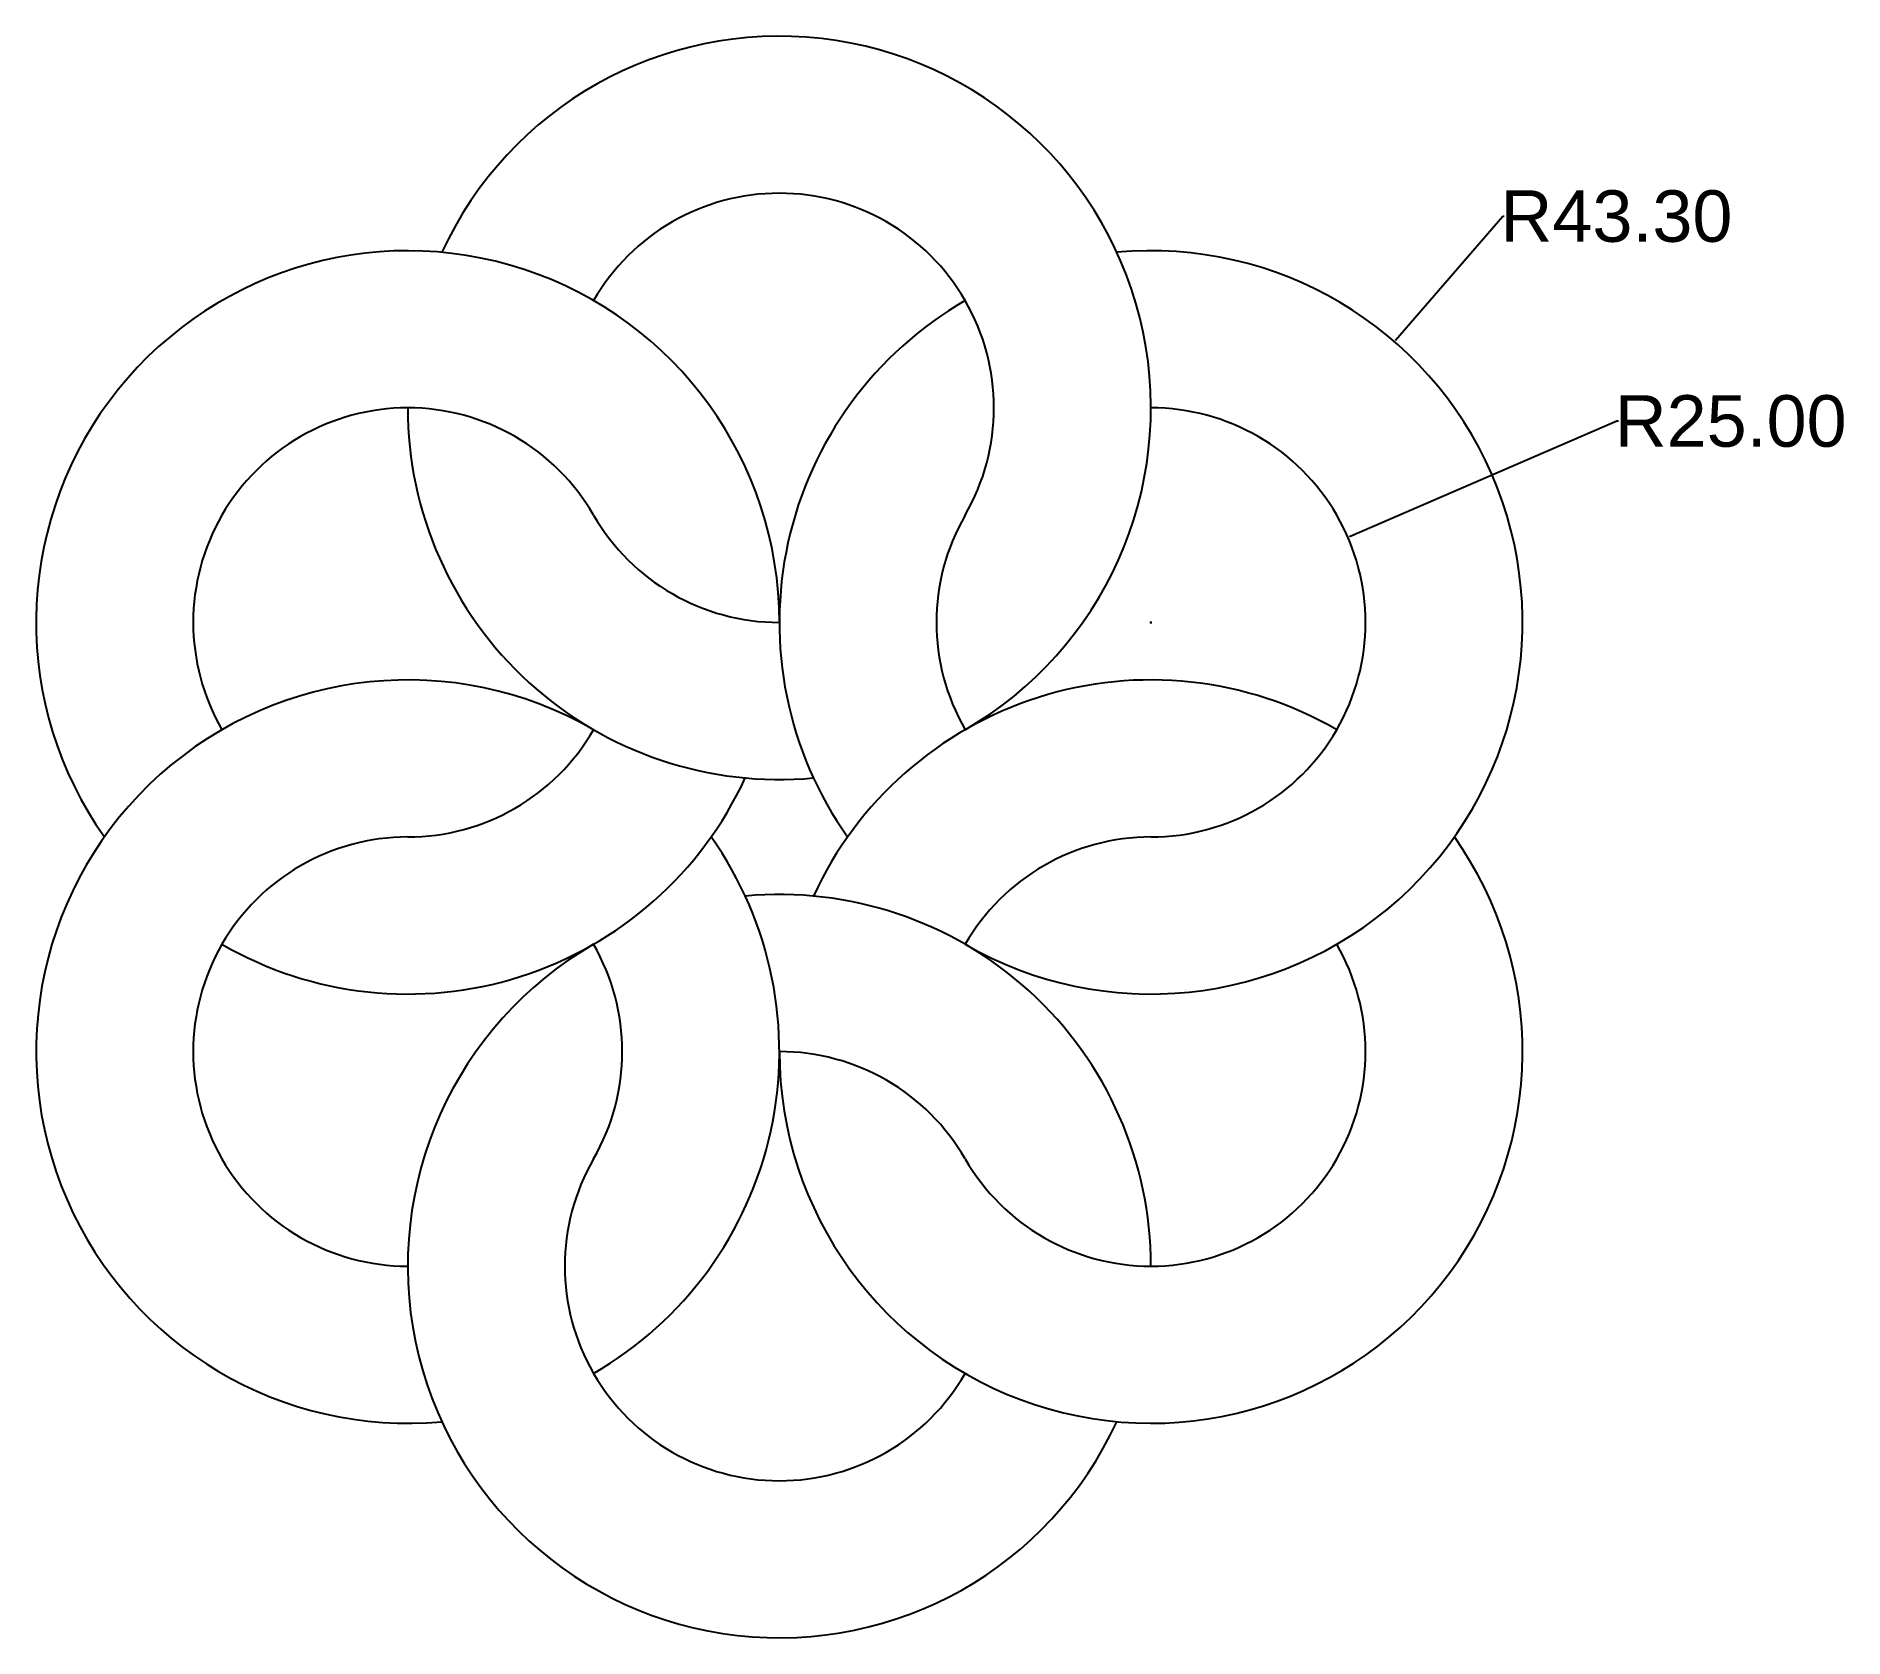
# Model space of a CAD drawing. Header units: centimetres. Extents: x -60 to 151, y -64 to 123.
import ezdxf

# ---------------------------------------------------------------- set-up
doc = ezdxf.new("R2010")
doc.units = ezdxf.units.CM
doc.header["$MEASUREMENT"] = 0
doc.styles.get("Standard").update_dxf_attribs({"font": 'arial.ttf'})
doc.dimstyles.get("Standard").update_dxf_attribs({"dimtxt": 6, "dimasz": 0.18, "dimexe": 0.18, "dimexo": 0.0625, "dimgap": 0.09, "dimtad": 0, "dimtih": 1, "dimtoh": 1, "dimzin": 0, "dimdsep": 46, "dimtxsty": 'Standard', "dimcen": 0.09, "dimclrd": 2, "dimclre": 2, "dimclrt": 2, "dimadec": 0, "dimazin": 0, "dimtfac": 1, "dimtofl": 0, "dimtmove": 0, "dimatfit": 3, "dimfxl": 1, "dimtfillclr": 2, "dimtolj": 1, "dimtzin": 0, "dimarcsym": 0})

# ---------------------------------------------------------------- blocks, each defined once
blk = doc.blocks.new('*D2')
at = {"color": 2, "lineweight": -2, "transparency": 16777216}
for p, q in [((110.85, 101.88), (98.34, 87.44)), ((111.03, 101.88), (110.85, 101.88)), ((69.77, 54.58), (69.95, 54.58)), ((69.86, 54.49), (69.86, 54.67))]:
    blk.add_line(p, q, dxfattribs=at)
at = {"color": 2, "transparency": 16777216}
blk.add_solid([(98.31, 87.46), (98.36, 87.42), (98.22, 87.3)], dxfattribs=at)
at = {"layer": 'Defpoints', "color": 0, "transparency": 16777216}
for p in [(98.22, 87.3), (69.86, 54.58)]:
    blk.add_point(p, dxfattribs=at)
at = {"color": 2, "transparency": 16777216, "insert": (124.1, 101.88), "char_height": 6, "attachment_point": 5}
blk.add_mtext('\\A1;R43.30', dxfattribs=at)
blk = doc.blocks.new('*D3')
at = {"color": 2, "lineweight": -2, "transparency": 16777216}
for p, q in [((124.16, 78.01), (92.98, 64.56)), ((124.34, 78.01), (124.16, 78.01)), ((69.77, 54.58), (69.95, 54.58)), ((69.86, 54.49), (69.86, 54.67))]:
    blk.add_line(p, q, dxfattribs=at)
at = {"color": 2, "transparency": 16777216}
blk.add_solid([(92.97, 64.58), (92.99, 64.53), (92.82, 64.48)], dxfattribs=at)
at = {"layer": 'Defpoints', "color": 0, "transparency": 16777216}
for p in [(92.82, 64.48), (69.86, 54.58)]:
    blk.add_point(p, dxfattribs=at)
at = {"color": 2, "transparency": 16777216, "insert": (137.41, 78.01), "char_height": 6, "attachment_point": 5}
blk.add_mtext('\\A1;R25.00', dxfattribs=at)

msp = doc.modelspace()

# ---------------------------------------------------------------- linework, layer by layer
for centre, radius, start, end in [((26.559, 79.582), 43.3, 300, 155.26558), ((26.559, 79.582), 25, 330, 150.00291), ((-16.742, 54.582), 43.3, 0, 215.26558), ((69.861, 54.582), 43.3, 240, 95.26558), ((69.861, 54.582), 43.3, 120, 215.26558), ((-16.742, 54.582), 25, 30, 210.00291), ((26.559, 79.582), 43.3, 180, 275.26558), ((69.861, 54.582), 25, 270, 90.00291), ((26.559, 79.582), 25, 210, 270.00291), ((69.861, 54.582), 25, 150, 210.00291), ((-16.742, 4.582), 43.3, 60, 275.26558), ((69.861, 4.582), 43.3, 60, 155.26558), ((-16.742, 54.582), 25, 270, 330.00291), ((-16.742, 54.582), 43.3, 240, 335.26558), ((-16.742, 4.582), 25, 90, 270.00291), ((-16.742, 4.582), 43.3, 300, 35.26558), ((69.861, 4.582), 43.3, 180, 35.26558), ((69.861, 4.582), 25, 90, 150.00291), ((26.559, -20.418), 43.3, 0, 95.26558), ((26.559, -20.418), 43.3, 120, 335.26558), ((-16.742, 4.582), 25, 330, 30.00291), ((69.861, 4.582), 25, 210, 30.00291), ((26.559, -20.418), 25, 30, 90.00291), ((26.559, -20.418), 25, 150, 330.00291)]:
    msp.add_arc(centre, radius, start, end)

# ---------------------------------------------------------------- dimensions: what is measured, and where the dimension line sits
for mpoint, picture, middle in [((98.219, 87.303), '*D2', (124.104, 101.876)), ((92.816, 64.484), '*D3', (137.413, 78.005))]:
    dim = msp.add_radius_dim(center=(69.861, 54.582), mpoint=mpoint, dimstyle='Standard')
    dim.commit()
    dim.dimension.update_dxf_attribs({"geometry": picture, "text_midpoint": middle, "dimtype": 164})

doc.saveas('drawing.dxf')
